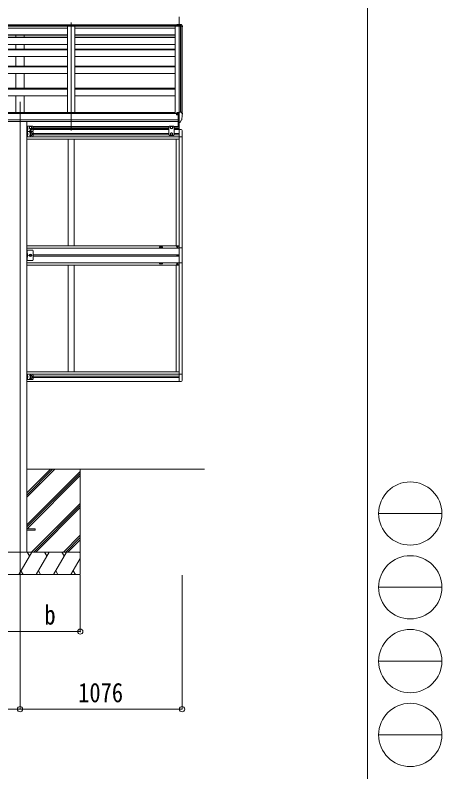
# Model space of a CAD drawing. Units: millimetres at full size; details may follow other scales. Extents: x -9783 to 9892, y -6828 to 6752.
# Drawn here: x 7057 to 9892, y -2978 to 2045 of the extents above; entities that cross this region are included whole.
import ezdxf
from ezdxf.enums import TextEntityAlignment as Align

# ---------------------------------------------------------------- set-up
doc = ezdxf.new("R2010")
doc.units = ezdxf.units.MM
doc.header["$LTSCALE"] = 35
doc.header["$PDMODE"] = 32
doc.header["$PDSIZE"] = 35
for name, color, linetype, lineweight in [('0-0_0', 7, 'Continuous', 9), ('0-1_本体', 4, 'Continuous', 9), ('0-2_部品', 7, 'Continuous', 9), ('0-8_PARTS2', 2, 'Continuous', 9), ('0-A_寸法', 6, 'Continuous', 9), ('1-1_GLASS', 4, 'Continuous', 9), ('1-2_GLASS_SEAL', 7, 'Continuous', 9), ('F-0_240', 7, 'Continuous', 9)]:
    doc.layers.add(name, color=color, linetype=linetype, lineweight=lineweight)
doc.styles.add('ＭＳ ゴシック', font='')
doc.styles.get('ＭＳ ゴシック').set_extended_font_data('MS Gothic')

msp = doc.modelspace()

# ---------------------------------------------------------------- linework, layer by layer
at = {"layer": '0-0_0'}
for p, q in [((7135.13, -968.88), (8314.81, -968.88)), ((7135.13, -1154.51), (7320.76, -968.88)), ((7135.13, -1140.37), (7306.62, -968.88)), ((7135.13, -1126.22), (7292.48, -968.88)), ((7135.13, -1338.35), (7489.93, -983.56)), ((7135.13, -1352.5), (7489.93, -997.7)), ((7489.93, -968.88), (7489.93, -1668.88)), ((7136.55, -1365.22), (7489.93, -1011.84)), ((7166.74, -1518.88), (7489.93, -1195.69)), ((7180.88, -1518.88), (7489.93, -1209.83)), ((7195.03, -1518.88), (7489.93, -1223.97)), ((7378.87, -1518.88), (7489.93, -1407.82)), ((7393.02, -1518.88), (7489.93, -1421.96)), ((7407.16, -1519.72), (7489.93, -1436.95)), ((7489.93, -1518.88), (6689.93, -1518.88)), ((7081.09, -1668.88), (7167.69, -1518.88)), ((7152.69, -1544.86), (7137.69, -1518.88)), ((7196.56, -1668.88), (7283.16, -1518.88)), ((7268.16, -1544.86), (7253.16, -1518.88)), ((7312.03, -1668.88), (7398.63, -1518.88)), ((7368.63, -1518.88), (7383.63, -1544.86)), ((7484.1, -1518.88), (7489.93, -1528.98)), ((7427.5, -1668.88), (7489.93, -1560.74)), ((7096.09, -1642.9), (7111.09, -1668.88)), ((7211.56, -1642.9), (7226.56, -1668.88)), ((7327.03, -1642.9), (7342.03, -1668.88)), ((7442.5, -1642.9), (7457.5, -1668.88)), ((6689.93, -1668.88), (7489.93, -1668.88))]:
    msp.add_line(p, q, dxfattribs=at)
at = {"layer": '0-1_本体'}
for p, q in [((8133.93, 1973.61), (3145.94, 1973.61)), ((8133.93, 1972.7), (3145.94, 1972.7)), ((3149.44, 1980.81), (8130.43, 1980.81)), ((8130.43, 1979.23), (3149.44, 1979.23)), ((7404.93, 1972.7), (7404.93, 1397.9)), ((7454.93, 1972.7), (7454.93, 1397.9)), ((8120.93, 1972.7), (8120.93, 1391.48)), ((8156.23, 1401.29), (8156.23, 1971.14)), ((8156.93, 1971.14), (8156.93, 1401.29)), ((8164.98, 1970.72), (8157.15, 1971.13)), ((8165.92, 1969.88), (8165.94, 1394.75)), ((7404.93, 1957.5), (6738.93, 1957.5)), ((7404.93, 1913.97), (6738.93, 1913.97)), ((7404.93, 1912.89), (6738.93, 1912.89)), ((7404.93, 1911.59), (6738.93, 1911.59)), ((7062.43, 1898.4), (7062.43, 1911.59)), ((7117.43, 1898.4), (7117.43, 1911.59)), ((8120.93, 1957.5), (7454.93, 1957.5)), ((8120.93, 1913.97), (7454.93, 1913.97)), ((8120.93, 1912.89), (7454.93, 1912.89)), ((8120.93, 1911.59), (7454.93, 1911.59)), ((6738.93, 1898.4), (7404.93, 1898.4)), ((6738.93, 1895.82), (7404.93, 1895.82)), ((7454.93, 1898.4), (8120.93, 1898.4)), ((7454.93, 1895.82), (8120.93, 1895.82)), ((6738.93, 1851.08), (7404.93, 1851.08)), ((6738.93, 1819.61), (7404.93, 1819.61)), ((6738.93, 1815.63), (7404.93, 1815.63)), ((7062.43, 1819.61), (7062.43, 1851.08)), ((7117.43, 1819.61), (7117.43, 1851.08)), ((7454.93, 1851.08), (8120.93, 1851.08)), ((7454.93, 1819.61), (8120.93, 1819.61)), ((7454.93, 1815.63), (8120.93, 1815.63)), ((6738.93, 1771.18), (7404.93, 1771.18)), ((7062.43, 1706.75), (7062.43, 1771.18)), ((7117.43, 1706.75), (7117.43, 1771.18)), ((7454.93, 1771.18), (8120.93, 1771.18)), ((6738.93, 1706.75), (7404.93, 1706.75)), ((6738.93, 1701.38), (7404.93, 1701.38)), ((7454.93, 1706.75), (8120.93, 1706.75)), ((7454.93, 1701.38), (8120.93, 1701.38)), ((6738.93, 1657.32), (7404.93, 1657.32)), ((7062.43, 1560.12), (7062.43, 1657.32)), ((7117.43, 1560.12), (7117.43, 1657.32)), ((7454.93, 1657.32), (8120.93, 1657.32)), ((6738.93, 1560.12), (7404.93, 1560.12)), ((7454.93, 1560.12), (8120.93, 1560.12)), ((6738.93, 1553.36), (7404.93, 1553.36)), ((6738.93, 1509.79), (7404.93, 1509.79)), ((7062.43, 1397.9), (7062.43, 1509.79)), ((7117.43, 1397.9), (7117.43, 1509.79)), ((7454.93, 1553.36), (8120.93, 1553.36)), ((7454.93, 1509.79), (8120.93, 1509.79)), ((8139.43, 1391.48), (3140.43, 1391.48)), ((8115.93, 1397.9), (3163.93, 1397.9)), ((8115.93, 1391.48), (8115.93, 1397.82)), ((3140.43, 1349.89), (8139.43, 1349.89)), ((8139.43, 1338.04), (3140.43, 1338.12)), ((7135.13, 1336.33), (7135.13, -1518.88))]:
    msp.add_line(p, q, dxfattribs=at)
msp.add_circle((8131.96, 1386.38), 3, dxfattribs=at)
msp.add_arc((8164.93, 1969.72), 1, 6.67014, 87, dxfattribs=at)
at = {"layer": '0-2_部品'}
for p, q in [((8130.43, 1981.94), (8145.93, 1982.88)), ((8130.43, 1981.94), (8130.43, 1981.17)), ((8130.43, 1981.17), (8130.43, 1980.44)), ((8130.43, 1980.05), (8145.93, 1980.87)), ((8130.43, 1980.44), (8130.43, 1980.05)), ((8130.43, 1980.05), (8130.43, 1977.65)), ((8130.43, 1977.65), (8133.93, 1977.83)), ((8130.43, 1976.35), (8130.43, 1977.65)), ((8130.43, 1976.35), (8133.93, 1976.35)), ((8157.03, 1972.64), (8133.93, 1974.04)), ((8133.93, 1974.04), (8133.93, 1971.14)), ((8156.99, 1971.14), (8133.93, 1971.14)), ((8145.93, 1982.88), (8149.97, 1982.64)), ((8145.93, 1982.11), (8145.93, 1982.88)), ((8145.93, 1982.88), (8145.93, 1982.11)), ((8145.93, 1982.11), (8145.93, 1981.39)), ((8145.93, 1978.47), (8145.93, 1980.87)), ((8161.72, 1980.03), (8145.93, 1980.87)), ((8155.89, 1982.27), (8162.14, 1981.89)), ((8165.01, 1970.72), (8156.99, 1971.14)), ((8157.03, 1973.3), (8165.08, 1972.91)), ((8157.03, 1972.64), (8165.08, 1972.22)), ((8161.58, 1981.16), (8161.58, 1980.43)), ((8161.72, 1980.03), (8166.14, 1972.62)), ((8162.9, 1981.47), (8167.39, 1975.04)), ((8166.43, 1968.55), (8166.43, 1969.23)), ((8167.39, 1975.04), (8167.39, 1971.52)), ((8167.93, 1973.32), (8167.93, 1969.23)), ((8167.93, 1968.55), (8167.93, 1969.23)), ((8129.43, 1395.44), (8129.43, 1391.48)), ((8144.43, 1396.61), (8130.43, 1396.55)), ((8133.93, 1396.57), (8133.93, 1398.46)), ((8134.43, 1386.38), (8134.13, 1386.38)), ((8134.96, 1386.38), (8134.43, 1386.38)), ((8134.76, 1398.88), (8144.43, 1399.6)), ((8139.43, 1391.56), (8145.93, 1391.96)), ((8144.43, 1400.38), (8145.93, 1400.38)), ((8144.43, 1400.38), (8144.43, 1394.21)), ((8145.93, 1332.79), (8145.93, 1401.29)), ((8161.02, 1400.73), (8165.09, 1394.92)), ((8167.93, 1391.92), (8167.93, 1391.29)), ((8139.43, 1335.99), (8144.93, 1335.99)), ((8145.43, 1334.99), (8144.93, 1335.99)), ((8145.93, 1334.99), (8145.43, 1334.99)), ((8147.43, 1332.89), (8145.93, 1332.79)), ((8147.43, 1332.89), (8151.14, 1333.11)), ((8153.56, 1334.61), (8163.3, 1349.99))]:
    msp.add_line(p, q, dxfattribs=at)
at = {"layer": '0-2_部品', "color": 4}
for p, q in [((7135.13, -1365.22), (7189.93, -1365.22)), ((7135.13, -1374.22), (7189.93, -1374.22)), ((7189.93, -1365.22), (7189.93, -1374.22))]:
    msp.add_line(p, q, dxfattribs=at)
at = {"layer": '0-2_部品'}
for points in [[(8145.93, 1978.47), (8133.93, 1978.05), (8133.93, 1974.68)], [(8157.03, 1973.3), (8133.93, 1974.68), (8133.93, 1974.04)], [(8145.93, 1980.87), (8145.93, 1981.39), (8145.93, 1982.11)], [(8162.14, 1981.89), (8162.02, 1981.89), (8161.69, 1981.67), (8161.58, 1981.16)], [(8161.58, 1980.43), (8161.65, 1980.22), (8161.72, 1980.03)], [(8129.43, 1387.99), (8129.43, 1386.38), (8128.96, 1386.38)], [(8134.13, 1387.57), (8134.13, 1386.38), (8129.43, 1386.38)], [(8134.76, 1398.88), (8134.59, 1398.86), (8134.43, 1398.83), (8134.29, 1398.79), (8134.17, 1398.73), (8134.07, 1398.67), (8133.99, 1398.61), (8133.95, 1398.54), (8133.93, 1398.46)], [(8139.43, 1335.99), (8139.43, 1394.21), (8144.43, 1394.21)], [(8145.93, 1401.29), (8157.93, 1401.29), (8160.26, 1401.15)], [(8145.93, 1346.68), (8142.77, 1347.09), (8139.43, 1347.52)]]:
    msp.add_lwpolyline(points, dxfattribs=at)
for centre, radius, start, end in [((8165.36, 2185.72), 203.67, 265.66569, 267.33529), ((8162.08, 1980.89), 1, 34.92333, 86.50831), ((8164.93, 1969.23), 1.5, 0.10179, 87.11637), ((8164.93, 1969.23), 2.99, 0.10179, 87.11637), ((7967.42, 1968.9), 199.01, 355.91195, 359.99961), ((7967.42, 1968.55), 199.01, 355.91198, 359.99961), ((7967.43, 1968.55), 200.5, 351.88835, 359.99962), ((8164.67, 1969.71), 3.27, 33.61079, 63.09912), ((8131.93, 1386.38), 2.5, 28.35764, 180), ((8131.93, 1386.38), 2.5, 0, 28.35764), ((8160.2, 1400.15), 1, 35, 86.5), ((7975.44, 1391.3), 192.49, 347.8767, 359.9992), ((8164.93, 1391.92), 3, 0, 87), ((8150.96, 1336.11), 3, 273.5, 330), ((8160.7, 1351.49), 3, 330, 348.16652)]:
    msp.add_arc(centre, radius, start, end, dxfattribs=at)
for centre, major_axis, ratio, start_param, end_param in [((8164.93, 1969.36), (0.11, 3.55), 0.844901, 5.9032824, 6.268104), ((8164.93, 1973.32), (0, -3.01), 0.996195, 1.5707963, 2.1816616), ((8130.43, 1395.45), (0.02, 1.1), 0.906239, 0.0206394, 1.5914357)]:
    msp.add_ellipse(centre, major_axis=major_axis, ratio=ratio, start_param=start_param, end_param=end_param, dxfattribs=at)
at = {"layer": '0-8_PARTS2'}
for p, q in [((8145.93, 2034.13), (8145.93, 1280.35)), ((7429.93, 1280.35), (7429.93, 1996.83)), ((8145.94, 1783.44), (8145.94, 1280.35)), ((7089.93, 1469.16), (7089.93, -1742.41))]:
    msp.add_line(p, q, dxfattribs=at)
at = {"layer": '0-A_寸法'}
for p, q in [((7089.93, -2561.76), (7089.93, -1672.36)), ((7489.93, -2046.77), (7489.93, -1672.36)), ((8165.93, -2561.76), (8165.93, -1672.36)), ((6689.93, -2046.77), (7489.93, -2046.77)), ((4189.93, -2561.76), (7089.93, -2561.76)), ((7089.93, -2561.76), (8165.93, -2561.76))]:
    msp.add_line(p, q, dxfattribs=at)
for p in [(7489.93, -2046.77), (7089.93, -2561.76), (8165.93, -2561.76)]:
    msp.add_point(p, dxfattribs=at)
at = {"layer": '1-1_GLASS'}
for p, q in [((7175.13, 1306.79), (8081.43, 1306.79)), ((8110.43, 1306.79), (8145.93, 1306.79)), ((7177.11, 1303.29), (8078.43, 1303.29)), ((7177.13, 1294.29), (8078.43, 1294.29)), ((7177.13, 1290.79), (8078.43, 1290.79)), ((8078.43, 1285.79), (7177.13, 1285.79)), ((7177.13, 1259.79), (8078.43, 1259.79)), ((8113.43, 1303.29), (8145.93, 1303.29)), ((8113.43, 1294.29), (8145.93, 1294.29)), ((8113.43, 1290.79), (8145.93, 1290.79)), ((8145.93, 1285.79), (8113.43, 1285.79)), ((8113.43, 1259.79), (8145.93, 1259.79)), ((8145.93, 1286.49), (8145.93, 449.29)), ((8145.93, 1237.29), (7135.13, 1237.29)), ((7135.13, 1221.29), (8145.93, 1221.29)), ((7177.13, 1250.79), (8078.43, 1250.79)), ((7409.93, 1221.29), (7409.93, 514.29)), ((7449.93, 1221.29), (7449.93, 514.29)), ((8113.43, 1250.79), (8145.93, 1250.79)), ((8125.93, 1221.29), (8125.93, 514.29)), ((8125.93, 1221.29), (8125.93, 514.29)), ((8165.93, 1237.09), (8165.93, 498.49)), ((7135.13, 514.29), (8145.93, 514.29)), ((7135.13, 498.29), (8145.93, 498.29)), ((7177.13, 453.79), (8145.93, 453.79)), ((8145.93, 444.79), (7177.13, 444.79)), ((8145.93, 449.49), (8145.93, -387.71)), ((8145.93, 400.29), (7135.13, 400.29)), ((7135.13, 384.29), (8145.93, 384.29)), ((7409.93, -322.71), (7409.93, 384.29)), ((7449.93, -322.71), (7449.93, 384.29)), ((8125.93, 384.29), (8125.93, -322.71)), ((8125.93, 384.29), (8125.93, -322.71)), ((8165.93, 400.09), (8165.93, -338.51)), ((7135.13, -322.71), (8145.93, -322.71)), ((7135.13, -338.71), (8145.93, -338.71)), ((8145.93, -322.71), (8145.93, -338.71)), ((7135.13, -387.21), (8145.93, -387.21)), ((7177.13, -352.21), (8145.93, -352.21)), ((7177.13, -361.21), (8145.93, -361.21))]:
    msp.add_line(p, q, dxfattribs=at)
for points in [[(8015.93, 501.29), (8035.93, 501.29), (8035.93, 506.29), (8015.93, 506.29)], [(8015.93, 399.29), (8035.93, 399.29), (8035.93, 394.29), (8015.93, 394.29)]]:
    msp.add_lwpolyline(points, close=True, dxfattribs=at)
at = {"layer": '1-2_GLASS_SEAL'}
for p, q in [((7135.13, 1308.09), (7135.13, 1273.09)), ((7172.13, 1308.09), (7135.13, 1308.09)), ((7137.63, 1308.09), (7137.63, 1273.09)), ((8082.43, 1308.09), (8078.43, 1304.09)), ((8109.43, 1308.09), (8082.43, 1308.09)), ((8109.43, 1308.09), (8113.43, 1304.09)), ((8140.43, 1307.09), (8140.43, 1336.29)), ((8145.93, 1333.09), (8145.93, 1286.58)), ((8147.43, 1286.58), (8147.43, 1333.18)), ((7135.13, 1273.09), (7135.13, 1238.09)), ((7172.13, 1273.09), (7135.13, 1273.09)), ((7172.13, 1273.09), (7135.13, 1273.09)), ((7138.13, 1295.59), (7137.63, 1295.68)), ((7137.63, 1290.59), (7144.63, 1290.59)), ((7138.13, 1277.59), (7137.63, 1277.68)), ((7137.63, 1273.09), (7137.63, 1238.09)), ((7138.13, 1260.59), (7137.63, 1260.68)), ((7138.13, 1303.59), (7138.94, 1303.45)), ((7138.13, 1295.59), (7138.94, 1295.73)), ((7138.13, 1285.59), (7138.94, 1285.45)), ((7138.13, 1277.59), (7138.94, 1277.73)), ((7138.13, 1268.59), (7138.94, 1268.45)), ((7138.13, 1260.59), (7138.94, 1260.73)), ((7177.13, 1303.09), (7177.13, 1278.09)), ((7177.13, 1268.09), (7177.13, 1243.09)), ((8078.43, 1304.09), (8078.43, 1250.59)), ((8095.93, 1263.1), (8089.43, 1259.34)), ((8089.43, 1259.34), (8089.43, 1251.84)), ((8102.43, 1259.34), (8095.93, 1263.1)), ((8102.43, 1251.84), (8102.43, 1259.34)), ((8113.43, 1250.59), (8113.43, 1304.09)), ((8145.93, 1286.59), (8161.22, 1285.79)), ((8166.43, 1280.3), (8166.43, 1237.39)), ((7172.13, 1238.09), (7135.13, 1238.09)), ((7137.63, 1255.59), (7144.63, 1255.59)), ((7138.13, 1242.59), (7137.63, 1242.68)), ((7138.13, 1250.59), (7138.94, 1250.45)), ((7138.13, 1242.59), (7138.94, 1242.73)), ((8082.43, 1246.59), (8078.43, 1250.59)), ((8109.43, 1246.59), (8082.43, 1246.59)), ((8089.43, 1251.84), (8095.93, 1248.08)), ((8095.93, 1248.08), (8102.43, 1251.84)), ((8109.43, 1246.59), (8113.43, 1250.59)), ((8145.93, 1237.39), (8166.43, 1237.39)), ((8133.43, 509.09), (8132.43, 509.09)), ((8136.43, 508.09), (8137.43, 508.09)), ((7172.13, 485.59), (7135.13, 485.59)), ((7137.63, 485.59), (7137.63, 415.59)), ((7138.13, 455.59), (7137.63, 455.68)), ((7137.63, 455.59), (7144.63, 450.59)), ((7138.13, 463.59), (7138.94, 463.45)), ((7138.13, 455.59), (7138.94, 455.73)), ((7177.13, 420.59), (7177.13, 480.59)), ((7137.63, 450.59), (7144.63, 450.59)), ((7137.63, 445.59), (7144.63, 450.59)), ((7138.13, 437.59), (7137.63, 437.68)), ((7138.13, 445.59), (7138.94, 445.45)), ((7138.13, 437.59), (7138.94, 437.73)), ((8134.7, 450.18), (8133.88, 450.18)), ((8137.16, 451), (8137.98, 451)), ((8133.43, 392.09), (8132.43, 392.09)), ((8136.43, 393.09), (8137.43, 393.09)), ((7135.13, -338.91), (7135.13, -373.91)), ((7172.13, -338.91), (7135.13, -338.91)), ((7137.63, -338.91), (7137.63, -373.91)), ((7138.13, -351.41), (7137.63, -351.32)), ((7138.13, -343.41), (7138.94, -343.55)), ((7138.13, -351.41), (7138.94, -351.27)), ((7177.13, -343.91), (7177.13, -368.91)), ((8145.93, -338.22), (8166.43, -338.22)), ((8166.43, -381.12), (8166.43, -338.22)), ((7172.13, -373.91), (7135.13, -373.91)), ((7137.63, -356.41), (7144.63, -356.41)), ((7138.13, -369.41), (7137.63, -369.32)), ((7138.13, -361.41), (7138.94, -361.55)), ((7138.13, -369.41), (7138.94, -369.27)), ((8145.93, -387.42), (8161.22, -386.61))]:
    msp.add_line(p, q, dxfattribs=at)
for points in [[(7160.13, 1291.58), (7153.63, 1295.34), (7153.63, 1302.84), (7160.13, 1306.6), (7166.63, 1302.84), (7166.63, 1295.34)], [(7167.13, 1248.08), (7160.63, 1251.84), (7160.63, 1259.34), (7167.13, 1263.1), (7173.63, 1259.34), (7173.63, 1251.84)], [(7152.63, 450.59), (7156.38, 444.09), (7163.89, 444.09), (7167.64, 450.59), (7163.89, 457.09), (7156.38, 457.09)], [(7167.13, -363.92), (7160.63, -360.16), (7160.63, -352.66), (7167.13, -348.91), (7173.63, -352.66), (7173.63, -360.16)]]:
    msp.add_lwpolyline(points, close=True, dxfattribs=at)
for points in [[(8089.43, 1302.84), (8095.93, 1306.6), (8102.43, 1302.84)], [(7137.25, 1299.59), (7137.88, 1300.78), (7140.11, 1301.89)], [(7137.25, 1299.59), (7137.88, 1298.4), (7140.11, 1297.29)], [(7137.25, 1281.59), (7137.88, 1282.78), (7140.11, 1283.89)], [(7137.25, 1281.59), (7137.88, 1280.4), (7140.11, 1279.29)], [(7137.25, 1264.59), (7137.88, 1265.78), (7140.11, 1266.89)], [(7137.25, 1264.59), (7137.88, 1263.4), (7140.11, 1262.29)], [(7138.13, 1295.59), (7138.13, 1303.59), (7137.63, 1303.5), (7137.63, 1295.68)], [(7137.63, 1295.59), (7144.63, 1290.59), (7137.63, 1285.59)], [(7138.13, 1277.59), (7138.13, 1285.59), (7137.63, 1285.5), (7137.63, 1277.68)], [(7138.13, 1260.59), (7138.13, 1268.59), (7137.63, 1268.5), (7137.63, 1260.68)], [(7137.63, 1260.59), (7144.63, 1255.59), (7137.63, 1250.59)], [(8102.43, 1302.84), (8102.43, 1295.34), (8095.93, 1291.58), (8089.43, 1295.34), (8089.43, 1302.84)], [(7137.25, 1246.59), (7137.88, 1247.78), (7140.11, 1248.89)], [(7137.25, 1246.59), (7137.88, 1245.4), (7140.11, 1244.29)], [(7138.13, 1242.59), (7138.13, 1250.59), (7137.63, 1250.5), (7137.63, 1242.68)], [(8132.43, 509.09), (8132.43, 508.09), (8133.43, 508.09)], [(8135.43, 510.09), (8135.43, 511.09), (8134.43, 511.09), (8134.43, 510.09)], [(8134.43, 507.09), (8134.43, 506.09), (8135.43, 506.09), (8135.43, 507.09)], [(8137.43, 508.09), (8137.43, 509.09), (8136.43, 509.09)], [(7172.13, 415.59), (7135.13, 415.59), (7135.13, 485.59)], [(7137.25, 459.59), (7137.88, 460.78), (7140.11, 461.89)], [(7137.25, 459.59), (7137.88, 458.4), (7140.11, 457.29)], [(7138.13, 455.59), (7138.13, 463.59), (7137.63, 463.5), (7137.63, 455.68)], [(8135.52, 451.82), (8135.52, 452.64), (8136.34, 452.64), (8136.34, 451.82)], [(8145.93, 499.59), (8166.63, 499.59), (8166.63, 401.59), (8145.93, 401.59)], [(7137.25, 441.59), (7137.88, 442.78), (7140.11, 443.89)], [(7137.25, 441.59), (7137.88, 440.4), (7140.11, 439.29)], [(7138.13, 437.59), (7138.13, 445.59), (7137.63, 445.5), (7137.63, 437.68)], [(8133.88, 450.18), (8133.88, 451), (8134.7, 451)], [(8136.34, 449.36), (8136.34, 448.54), (8135.52, 448.54), (8135.52, 449.36)], [(8137.98, 451), (8137.98, 450.18), (8137.16, 450.18)], [(8132.43, 392.09), (8132.43, 393.09), (8133.43, 393.09)], [(8134.43, 394.09), (8134.43, 395.09), (8135.43, 395.09), (8135.43, 394.09)], [(8135.43, 391.09), (8135.43, 390.09), (8134.43, 390.09), (8134.43, 391.09)], [(8137.43, 393.09), (8137.43, 392.09), (8136.43, 392.09)], [(7137.25, -347.41), (7137.88, -346.22), (7140.11, -345.11)], [(7137.25, -347.41), (7137.88, -348.6), (7140.11, -349.71)], [(7138.13, -351.41), (7138.13, -343.41), (7137.63, -343.5), (7137.63, -351.32)], [(7137.63, -351.41), (7144.63, -356.41), (7137.63, -361.41)], [(7137.25, -365.41), (7137.88, -364.22), (7140.11, -363.11)], [(7137.25, -365.41), (7137.88, -366.6), (7140.11, -367.71)], [(7138.13, -369.41), (7138.13, -361.41), (7137.63, -361.5), (7137.63, -369.32)]]:
    msp.add_lwpolyline(points, dxfattribs=at)
for centre, radius in [((7160.13, 1299.09), 8.5), ((7160.13, 1299.09), 7.5), ((8095.93, 1299.09), 8.5), ((8095.93, 1299.09), 7.5), ((7160.13, 1299.09), 6.5), ((7160.13, 1282.09), 4.25), ((7167.13, 1255.59), 8.5), ((7167.13, 1255.59), 7.5), ((7167.13, 1255.59), 6.5), ((8095.93, 1255.59), 8.5), ((8095.93, 1255.59), 7.5), ((8095.93, 1299.09), 6.5), ((8095.93, 1255.59), 6.5), ((8134.93, 508.59), 5.9), ((7160.13, 450.59), 8.5), ((7160.13, 450.59), 7.5), ((7160.13, 450.59), 6.5), ((7160.13, 450.59), 5.5), ((8135.93, 450.59), 3.75), ((8134.93, 392.59), 5.9), ((7167.13, -356.41), 8.5), ((7167.13, -356.41), 7.5), ((7167.13, -356.41), 6.5)]:
    msp.add_circle(centre, radius, dxfattribs=at)
for centre, radius, start, end in [((7172.13, 1303.09), 5, 0, 90), ((7138.78, 1302.56), 0.9, 32.05588, 80), ((7138.78, 1296.62), 0.9, 280, 327.94412), ((7138.78, 1284.56), 0.9, 32.05588, 80), ((7138.78, 1278.62), 0.9, 280, 327.94412), ((7138.78, 1267.56), 0.9, 32.05588, 80), ((7138.78, 1261.62), 0.9, 280, 327.94412), ((7134.03, 1299.59), 6.5, 327.94412, 32.05588), ((7134.03, 1281.59), 6.5, 327.94412, 32.05588), ((7134.03, 1264.59), 6.5, 327.94412, 32.05588), ((7160.13, 1264.09), 4.25, 353.70569, 265.23923), ((7167.13, 1290.59), 4.25, 173.70569, 85.23923), ((7172.13, 1278.09), 5, 270, 0), ((7172.13, 1268.09), 5, 0, 90), ((8160.93, 1280.3), 5.5, 0, 87), ((7138.78, 1249.56), 0.9, 32.05588, 80), ((7138.78, 1243.62), 0.9, 280, 327.94412), ((7134.03, 1246.59), 6.5, 327.94412, 32.05588), ((7160.13, 1247.09), 4.25, 94.76077, 6.29431), ((7172.13, 1243.09), 5, 270, 0), ((8133.43, 510.09), 1, 270, 0), ((8133.43, 507.09), 1, 0, 90), ((8136.43, 510.09), 1, 180, 270), ((8136.43, 507.09), 1, 90, 180), ((7138.78, 462.56), 0.9, 32.05588, 80), ((7138.78, 456.62), 0.9, 280, 327.94412), ((7134.03, 459.59), 6.5, 327.94412, 32.05588), ((7172.13, 480.59), 5, 0, 90), ((7138.78, 444.56), 0.9, 32.05588, 80), ((7138.78, 438.62), 0.9, 280, 327.94412), ((7134.03, 441.59), 6.5, 327.94412, 32.05588), ((7172.13, 420.59), 5, 270, 0), ((8134.7, 451.82), 0.82, 270, 0), ((8134.7, 449.36), 0.82, 0, 90), ((8137.16, 451.82), 0.82, 180, 270), ((8137.16, 449.36), 0.82, 90, 180), ((8133.43, 394.09), 1, 270, 0), ((8133.43, 391.09), 1, 0, 90), ((8136.43, 394.09), 1, 180, 270), ((8136.43, 391.09), 1, 90, 180), ((7138.78, -344.44), 0.9, 32.05588, 80), ((7138.78, -350.38), 0.9, 280, 327.94412), ((7134.03, -347.41), 6.5, 327.94412, 32.05588), ((7160.13, -347.91), 4.25, 353.70569, 265.23923), ((7172.13, -343.91), 5, 0, 90), ((7138.78, -362.44), 0.9, 32.05588, 80), ((7138.78, -368.38), 0.9, 280, 327.94412), ((7134.03, -365.41), 6.5, 327.94412, 32.05588), ((7160.13, -364.91), 4.25, 94.76077, 6.29431), ((7172.13, -368.91), 5, 270, 0), ((8160.93, -381.12), 5.5, 273, 0)]:
    msp.add_arc(centre, radius, start, end, dxfattribs=at)
at = {"layer": 'F-0_240', "color": 5}
msp.add_line((9396.97, 6751.9), (9396.97, -6828.1), dxfattribs=at)
at = {"layer": 'F-0_240', "color": 4}
for p, q in [((9471.77, -1263.1), (9891.77, -1263.1)), ((9471.77, -1753.1), (9891.77, -1753.1)), ((9471.77, -2243.1), (9891.77, -2243.1)), ((9471.77, -2733.1), (9891.77, -2733.1))]:
    msp.add_line(p, q, dxfattribs=at)
for centre in [(9681.77, -1263.1), (9681.77, -1753.1), (9681.77, -2243.1), (9681.77, -2733.1)]:
    msp.add_circle(centre, 210, dxfattribs=at)

# ---------------------------------------------------------------- texts
at = {"layer": '0-A_寸法', "color": 7, "style": 'ＭＳ ゴシック', "width": 0.85}
for s, p in [('b', (7251.93, -2038.77)), ('1076', (7475.93, -2554.76))]:
    msp.add_text(s, height=129, dxfattribs=at).set_placement(p, align=Align.BOTTOM_LEFT)

doc.saveas('drawing.dxf')
